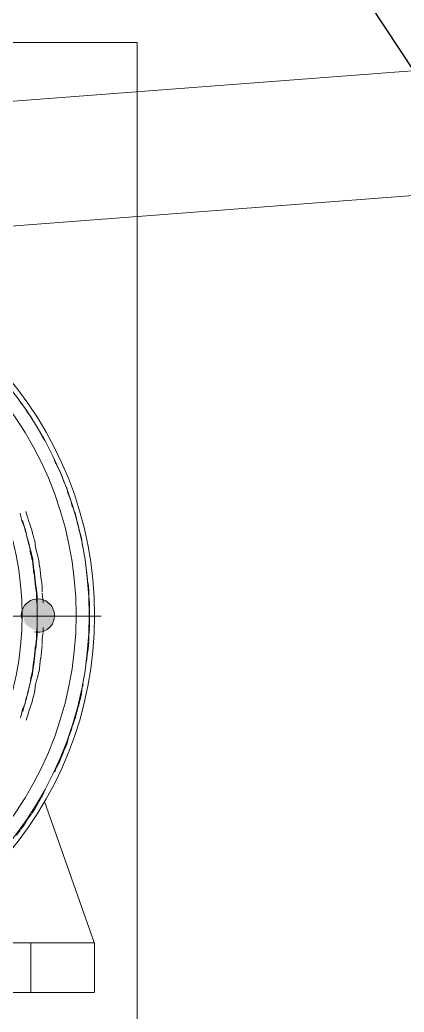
# Model space of a CAD drawing. Header units: millimetres. Extents: x 163705 to 1616509, y 81827 to 302547.
# Drawn here: x 1446482.8 to 1446666.2, y 143423.4 to 143897.6 of the extents above; entities that cross this region are included whole.
import ezdxf

# ---------------------------------------------------------------- set-up
doc = ezdxf.new("R2010")
doc.units = ezdxf.units.MM
doc.header["$LTSCALE"] = 10
doc.linetypes.add('CENTER2', pattern=[28.575, 19.05, -3.175, 3.175, -3.175])
doc.layers.add('1-中心线', color=1, linetype='CENTER2', lineweight=0)
doc.layers.add('1-设备轮廓', color=2, linetype='Continuous', lineweight=18)

# ---------------------------------------------------------------- blocks, each defined once
blk = doc.blocks.new('2PG64对辊机-侧视图')
blk.add_hatch(color=256).paths.add_polyline_path([(2053.3, 561.48), (2052.13, 561.09), (2049.78, 560.7), (2048.22, 559.13), (2046.67, 557.57), (2045.88, 555.62), (2045.49, 553.28), (2045.88, 550.94), (2046.67, 548.99), (2048.22, 547.42), (2049.78, 546.25), (2052.13, 545.48), (2053.3, 545.48), (2053.3, 546.25), (2055.25, 546.65), (2056.81, 547.42), (2058.38, 548.59), (2059.55, 549.76), (2059.94, 551.72), (2060.32, 553.28), (2061.49, 553.28), (2061.11, 555.23), (2060.32, 557.19), (2059.15, 559.13), (2057.21, 560.3), (2055.64, 561.09)])
for points in [[(803.28, 835.68), (2216.65, 727.95)], [(1565.2, 837.24), (2978.56, 729.51)], [(2400.88, 827.09), (2005.88, 827.09), (2005.88, 348.56)], [(2061.69, 655.35), (2059.99, 653.26)], [(2058.18, 650.28), (2056.48, 648.19)], [(2059.74, 653.01), (2058.37, 650.47)], [(2054.66, 645.2), (2053.3, 642.66)], [(2056.23, 647.94), (2054.86, 645.39)], [(2053.1, 642.47), (2051.74, 639.93)], [(2051.54, 639.74), (2050.54, 637.57)], [(2045.3, 627.64), (2044.66, 625.83)], [(2042.96, 622.96), (2041.94, 620.38)], [(2044.52, 625.69), (2043.15, 623.15)], [(2040.62, 617.1), (2039.6, 614.52)], [(2041.79, 620.23), (2040.75, 617.24)], [(2039.44, 614.37), (2038.75, 611.34)], [(2037.49, 608.51), (2036.81, 605.48)], [(2038.66, 611.24), (2037.64, 608.67)], [(2035.54, 602.66), (2034.85, 599.63)], [(2036.71, 605.39), (2035.69, 602.81)], [(2058.96, 603.05), (2058.3, 600.83)], [(2061.69, 602.26), (2061.39, 600.8)], [(2034.76, 599.53), (2034.07, 596.51)], [(2057.4, 597.97), (2056.36, 594.99)], [(2058.18, 600.7), (2057.51, 598.08)], [(2060.52, 597.97), (2059.49, 594.99)], [(2060.52, 598.76), (2059.86, 596.54)], [(2061.3, 600.7), (2060.63, 598.08)], [(2033.2, 593.29), (2032.53, 590.67)], [(2033.98, 596.42), (2033.29, 593.38)], [(2056.23, 594.85), (2055.54, 591.82)], [(2058.96, 593.29), (2058.28, 590.26)], [(2059.35, 594.85), (2058.66, 591.82)], [(2059.74, 596.42), (2059.05, 593.38)], [(2032.42, 590.56), (2032.07, 587.48)], [(2054.66, 588.99), (2054.32, 585.92)], [(2055.44, 591.73), (2054.77, 589.1)], [(2057.79, 588.99), (2057.1, 585.97)], [(2058.18, 590.16), (2057.49, 587.14)], [(2058.57, 591.73), (2057.89, 589.1)], [(2032.03, 587.43), (2031.73, 585.97)], [(2054.27, 585.88), (2053.59, 582.84)], [(2056.62, 584.31), (2055.93, 581.28)], [(2057, 585.88), (2056.67, 582.8)], [(2057.4, 587.05), (2056.72, 584.42)], [(2052.71, 579.62), (2052.37, 576.56)], [(2053.5, 582.75), (2052.81, 579.73)], [(2055.84, 581.19), (2055.5, 578.12)], [(2055.84, 579.62), (2055.5, 576.56)], [(2056.62, 582.75), (2055.93, 579.73)], [(2029.73, 571.87), (2030.08, 574.95), (2030.19, 574.83)], [(2052.33, 576.51), (2051.98, 573.43)], [(2055.06, 574.95), (2054.71, 571.87)], [(2055.44, 578.07), (2055.11, 574.99)], [(2055.44, 576.51), (2055.11, 573.43)], [(2029.69, 571.82), (2029.34, 568.75)], [(2051.54, 570.26), (2051.2, 567.19)], [(2051.93, 573.38), (2051.59, 570.31)], [(2054.66, 571.82), (2054.32, 568.75)], [(2054.66, 570.26), (2054.32, 567.19)], [(2055.06, 573.38), (2054.71, 570.31)], [(2028.9, 565.58), (2028.9, 562.84)], [(2029.29, 568.7), (2028.95, 565.62)], [(2051.16, 567.14), (2051.16, 564.41)], [(2053.89, 565.58), (2053.54, 562.5)], [(2054.27, 568.7), (2053.94, 565.62)], [(2054.27, 567.14), (2053.94, 564.06)], [(2028.9, 562.45), (2028.56, 559.38)], [(2050.76, 560.89), (2050.76, 559.33)], [(2051.16, 564.01), (2050.81, 560.94)], [(2053.5, 563.24), (2053.5, 543.72), (2053.84, 540.64)], [(2053.5, 562.45), (2053.5, 559.72)], [(2053.89, 560.89), (2053.56, 558.62)], [(2053.89, 564.01), (2053.89, 561.28)], [(2028.52, 559.33), (2028.52, 556.6)], [(2028.52, 556.21), (2028.52, 553.48)], [(2053.5, 559.33), (2053.5, 556.6)], [(2053.5, 556.21), (2053.5, 553.48)], [(2028.52, 553.08), (2028.52, 550.35)], [(2053.5, 553.08), (2053.5, 550.35)], [(2028.52, 549.97), (2028.52, 547.23)], [(2028.52, 546.84), (2028.85, 543.77)], [(2050.76, 547.62), (2050.76, 545.67)], [(2053.5, 549.97), (2053.5, 547.23)], [(2053.5, 547.62), (2053.82, 545.35)], [(2053.5, 546.84), (2053.5, 544.11)], [(2028.9, 543.72), (2028.9, 540.99)], [(2028.9, 540.6), (2029.25, 537.52)], [(2050.76, 545.28), (2051.11, 542.21)], [(2051.16, 542.16), (2051.16, 539.43)], [(2053.89, 545.28), (2053.89, 542.54)], [(2053.89, 542.16), (2054.22, 539.08)], [(2053.89, 540.6), (2054.22, 537.52)], [(2029.29, 537.47), (2029.64, 534.4)], [(2051.16, 539.03), (2051.49, 535.96)], [(2051.54, 535.91), (2051.88, 532.84)], [(2054.27, 539.03), (2054.62, 535.96)], [(2054.27, 537.47), (2054.62, 534.4)], [(2054.66, 535.91), (2055.01, 532.84)], [(2029.69, 534.35), (2030.03, 531.28)], [(2030.08, 531.23), (2030.19, 531.11)], [(2051.93, 532.79), (2052.28, 529.71)], [(2054.66, 534.35), (2055.01, 531.28)], [(2055.06, 532.79), (2055.39, 529.71)], [(2055.06, 531.23), (2055.39, 528.15)], [(2052.33, 529.67), (2052.66, 526.59)], [(2052.71, 526.54), (2053.4, 523.52)], [(2055.44, 529.67), (2055.79, 526.59)], [(2055.44, 528.1), (2055.78, 525.43)], [(2055.84, 526.54), (2056.52, 523.52)], [(2053.5, 523.42), (2054.17, 520.8)], [(2055.84, 525.37), (2056.52, 522.35)], [(2056.62, 523.42), (2056.95, 520.75)], [(2056.62, 522.25), (2057.31, 519.22)], [(2031.63, 520.3), (2031.9, 519.25)], [(2032.03, 519.13), (2032.37, 516.05)], [(2054.27, 520.69), (2054.62, 517.61)], [(2054.66, 517.56), (2055.35, 514.54)], [(2057, 520.69), (2057.69, 517.66)], [(2057.4, 519.13), (2058.08, 516.1)], [(2057.79, 517.56), (2058.48, 514.54)], [(2032.42, 516), (2033.1, 512.98)], [(2033.2, 512.89), (2033.88, 509.85)], [(2055.44, 514.45), (2056.13, 511.41)], [(2058.18, 516), (2058.86, 512.98)], [(2058.57, 514.45), (2059.25, 511.41)], [(2058.96, 512.89), (2059.63, 510.26)], [(2033.98, 509.76), (2034.65, 507.14)], [(2056.23, 511.32), (2057.26, 508.34)], [(2057.4, 508.2), (2058.07, 505.57)], [(2059.35, 511.32), (2060.37, 508.74)], [(2059.74, 510.15), (2060.41, 507.53)], [(2060.52, 508.59), (2061.21, 505.56)], [(2034.76, 507.03), (2035.44, 504)], [(2035.54, 503.91), (2036.57, 500.92)], [(2058.18, 505.46), (2058.84, 503.25)], [(2061.3, 505.46), (2061.57, 504.42)], [(2036.71, 500.78), (2037.38, 498.16)], [(2037.49, 498.05), (2038.52, 495.07)], [(2038.66, 494.92), (2039.35, 491.9)], [(2039.44, 491.81), (2040.46, 489.23)], [(2040.62, 489.08), (2041.63, 486.5)], [(2041.79, 486.34), (2042.82, 483.36)], [(2042.96, 483.22), (2044.32, 480.68)], [(2044.52, 480.48), (2045.16, 478.68)], [(2050.37, 468.78), (2051.37, 466.61)], [(2051.54, 466.44), (2052.91, 463.89)], [(2049.98, 464.48), (2026.3, 397.08)], [(2053.1, 463.7), (2054.47, 461.16)], [(2054.66, 460.97), (2056.01, 458.84)], [(2056.23, 458.63), (2057.95, 456.12)], [(2058.18, 455.9), (2059.55, 453.35)], [(2059.74, 453.16), (2061.44, 451.07)], [(2061.69, 450.82), (2063.41, 448.32)], [(2098.77, 396.95), (2026.17, 396.95), (2026.17, 373.54)], [(2056.62, 396.95), (2056.62, 373.54)], [(2026.17, 373.14), (2098.77, 373.14)]]:
    blk.add_lwpolyline(points)
for centre, radius in [((2203.38, 553.48), 174.67), ((2203.38, 553.48), 168.43), ((2203.38, 553.47), 142.66)]:
    blk.add_circle(centre, radius)
for centre, radius, start, end in [((2203.65, 553.33), 177.53, 9.3468, 350.6196), ((2053.23, 553.27), 7.96, 351.6007, 281.8524)]:
    blk.add_arc(centre, radius, start, end)
at = {"layer": '1-中心线'}
blk.add_line((2023.05, 553.08), (2428.98, 553.08), dxfattribs=at)

msp = doc.modelspace()

# ---------------------------------------------------------------- linework, layer by layer
msp.add_lwpolyline([(1446896.734, 144156.616), (1446896.734, 144730.383), (1445527.355, 144730.383), (1445527.355, 144156.616), (1446483.526, 144156.616), (1446886.037, 143547.396), (1446657.508, 144156.616), (1446896.734, 144156.616)])

# ---------------------------------------------------------------- block references
at = {"layer": '1-设备轮廓', "xscale": -1}
msp.add_blockref('2PG64对辊机-侧视图', (1448544.595, 143059.632), dxfattribs=at)

doc.saveas('drawing.dxf')
